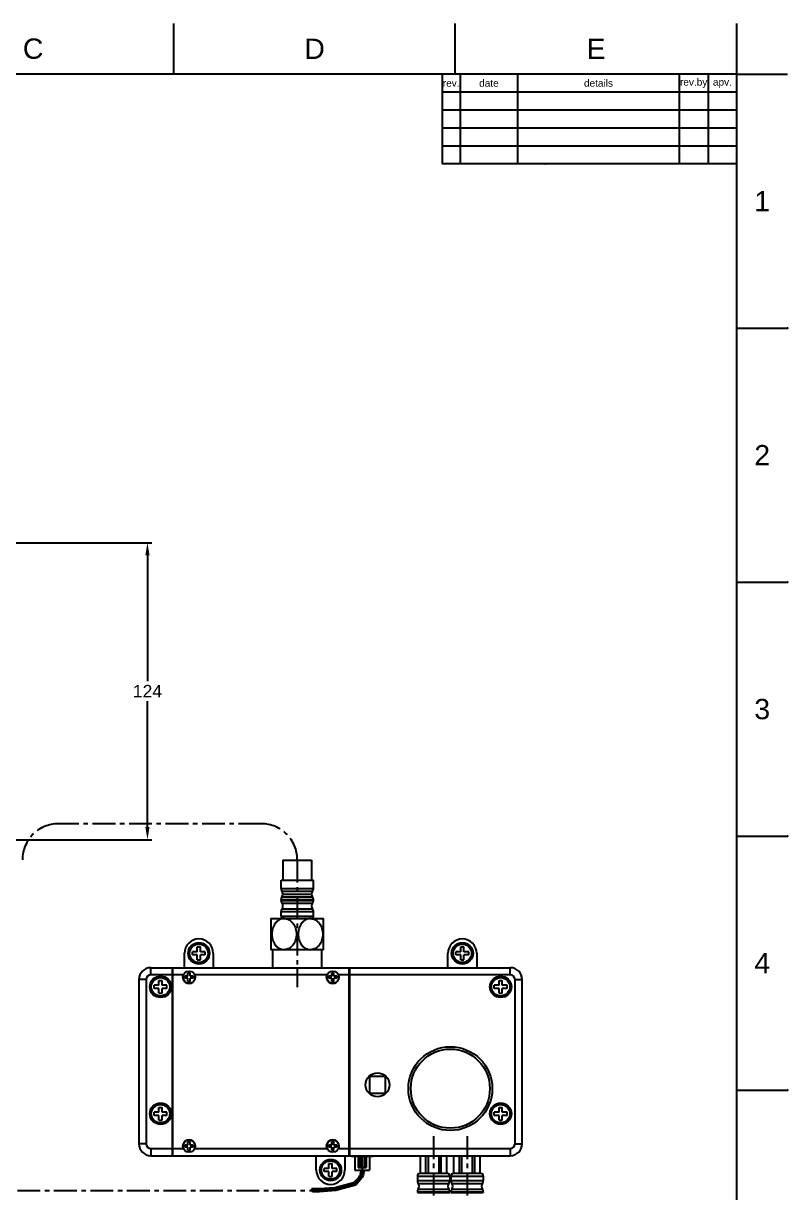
# Model space of a CAD drawing. Header units: millimetres. Extents: x 1613 to 2033, y 365 to 959.
# Drawn here: x 1820.6 to 2033.3, y 633.8 to 959.3 of the extents above; entities that cross this region are included whole.
import ezdxf

# ---------------------------------------------------------------- set-up
doc = ezdxf.new("R2010")
doc.units = ezdxf.units.MM
doc.header["$LTSCALE"] = 0.1
doc.linetypes.add('CENTERX2', pattern=[101.6, 63.5, -12.7, 12.7, -12.7])
for name, color, linetype in [('002', 7, 'Continuous'), ('02___PRT_ALL_AXES', 7, 'Continuous'), ('CENTER', 1, 'CENTERX2'), ('DIM', 3, 'Continuous'), ('FORM', 7, 'Continuous'), ('MEMBER', 7, 'Continuous'), ('TEXT', 2, 'Continuous')]:
    doc.layers.add(name, color=color, linetype=linetype)
doc.styles.get("Standard").update_dxf_attribs({"font": 'arial.ttf'})
doc.dimstyles.new('ISO-25', dxfattribs={"dimtxt": 3, "dimasz": 3, "dimexe": 1.25, "dimexo": 0.625, "dimgap": 1, "dimtad": 1, "dimtih": 1, "dimtoh": 1, "dimdec": 1, "dimlfac": 1.5, "dimdsep": 46, "dimtxsty": 'Standard', "dimcen": 2.5, "dimclrd": 3, "dimclre": 3, "dimclrt": 256, "dimadec": 0, "dimazin": 0, "dimtfac": 1, "dimtdec": 1, "dimtmove": 0, "dimatfit": 3, "dimfxl": 1, "dimarcsym": 0})

# ---------------------------------------------------------------- blocks, each defined once
blk = doc.blocks.new('*D25')
at = {"layer": 'Defpoints', "color": 0, "transparency": 16777216}
for p in [(1811.54, 814.71), (1855.08, 814.71), (1811.54, 732.04)]:
    blk.add_point(p, dxfattribs=at)
at = {"layer": 'DIM', "color": 3, "lineweight": -2, "transparency": 16777216}
for p, q in [((1812.16, 814.71), (1856.33, 814.71)), ((1855.08, 811.21), (1855.08, 776.13)), ((1855.08, 735.54), (1855.08, 770.62)), ((1812.16, 732.04), (1856.33, 732.04))]:
    blk.add_line(p, q, dxfattribs=at)
at = {"layer": 'DIM', "color": 3, "transparency": 16777216}
for points in [[(1854.5, 811.21), (1855.66, 811.21), (1855.08, 814.71)], [(1854.5, 735.54), (1855.66, 735.54), (1855.08, 732.04)]]:
    blk.add_solid(points, dxfattribs=at)
at = {"layer": 'DIM', "transparency": 16777216, "insert": (1855.08, 773.37), "char_height": 3.5, "attachment_point": 5}
blk.add_mtext('124', dxfattribs=at)

msp = doc.modelspace()

# ---------------------------------------------------------------- linework, layer by layer
for p, q in [((1862.433, 945.125), (1862.433, 959.266)), ((1940.777, 945.125), (1940.777, 959.266)), ((2019.12, 945.125), (2019.12, 959.266)), ((2019.12, 945.125), (1627.403, 945.125)), ((2019.12, 379.468), (2019.12, 945.125)), ((2019.12, 945.125), (2033.262, 945.125)), ((2019.12, 874.418), (2033.262, 874.418)), ((2019.12, 803.711), (2033.262, 803.711)), ((2019.12, 733.004), (2033.262, 733.004)), ((1892.789, 726.361), (1900.789, 726.361)), ((2019.12, 662.297), (2033.262, 662.297))]:
    msp.add_line(p, q)
at = {"color": 7, "linetype": 'Continuous'}
for p, q in [((1892.277, 718.461), (1892.277, 720.742)), ((1892.277, 720.742), (1901.301, 720.742)), ((1901.301, 718.461), (1901.301, 720.742)), ((1892.277, 718.461), (1901.301, 718.461)), ((1892.533, 717.669), (1901.045, 717.669)), ((1892.533, 716.149), (1901.045, 716.149)), ((1892.789, 716.909), (1900.789, 716.909)), ((1892.277, 715.142), (1892.277, 715.358)), ((1892.277, 715.358), (1901.301, 715.358)), ((1892.277, 715.142), (1901.301, 715.142)), ((1892.533, 714.363), (1901.045, 714.363)), ((1892.533, 712.792), (1901.045, 712.792)), ((1901.301, 715.142), (1901.301, 715.358)), ((1889.455, 710.076), (1889.455, 701.409)), ((1889.455, 710.076), (1904.122, 710.076)), ((1892.277, 710.734), (1892.277, 712.014)), ((1892.277, 712.014), (1901.301, 712.014)), ((1892.277, 710.734), (1901.301, 710.734)), ((1901.301, 710.734), (1901.301, 712.014)), ((1904.122, 701.409), (1904.122, 710.076)), ((1867.611, 699.965), (1867.611, 700.854)), ((1868.944, 700.854), (1867.611, 700.854)), ((1868.944, 699.965), (1867.611, 699.965)), ((1868.944, 700.854), (1868.944, 702.187)), ((1868.944, 702.187), (1869.833, 702.187)), ((1868.944, 698.631), (1868.944, 699.965)), ((1869.833, 700.854), (1869.833, 702.187)), ((1871.167, 700.854), (1869.833, 700.854)), ((1871.167, 699.965), (1869.833, 699.965)), ((1869.833, 698.631), (1869.833, 699.965)), ((1871.167, 699.965), (1871.167, 700.854)), ((1904.122, 701.409), (1889.455, 701.409)), ((1940.944, 699.965), (1940.944, 700.854)), ((1942.278, 700.854), (1940.944, 700.854)), ((1942.278, 699.965), (1940.944, 699.965)), ((1942.278, 700.854), (1942.278, 702.187)), ((1942.278, 702.187), (1943.167, 702.187)), ((1942.278, 698.631), (1942.278, 699.965)), ((1943.167, 700.854), (1943.167, 702.187)), ((1944.5, 700.854), (1943.167, 700.854)), ((1944.5, 699.965), (1943.167, 699.965)), ((1943.167, 698.631), (1943.167, 699.965)), ((1944.5, 699.965), (1944.5, 700.854)), ((1868.944, 698.631), (1869.833, 698.631)), ((1942.278, 698.631), (1943.167, 698.631)), ((1865.47, 693.446), (1865.47, 694.039)), ((1866.359, 694.039), (1865.47, 694.039)), ((1866.359, 693.446), (1865.47, 693.446)), ((1866.359, 694.039), (1866.359, 694.928)), ((1866.359, 694.928), (1866.952, 694.928)), ((1866.359, 692.557), (1866.359, 693.446)), ((1866.952, 694.039), (1866.952, 694.928)), ((1867.841, 694.039), (1866.952, 694.039)), ((1867.841, 693.446), (1866.952, 693.446)), ((1866.952, 692.557), (1866.952, 693.446)), ((1867.841, 693.446), (1867.841, 694.039)), ((1905.47, 693.446), (1905.47, 694.039)), ((1906.359, 694.039), (1905.47, 694.039)), ((1906.359, 693.446), (1905.47, 693.446)), ((1906.359, 694.039), (1906.359, 694.928)), ((1906.359, 694.928), (1906.952, 694.928)), ((1906.359, 692.557), (1906.359, 693.446)), ((1906.952, 694.039), (1906.952, 694.928)), ((1907.841, 694.039), (1906.952, 694.039)), ((1907.841, 693.446), (1906.952, 693.446)), ((1906.952, 692.557), (1906.952, 693.446)), ((1907.841, 693.446), (1907.841, 694.039)), ((1856.944, 690.631), (1856.944, 691.52)), ((1858.278, 691.52), (1856.944, 691.52)), ((1858.278, 690.631), (1856.944, 690.631)), ((1858.278, 691.52), (1858.278, 692.854)), ((1858.278, 692.854), (1859.167, 692.854)), ((1858.278, 689.298), (1858.278, 690.631)), ((1859.167, 691.52), (1859.167, 692.854)), ((1860.5, 691.52), (1859.167, 691.52)), ((1860.5, 690.631), (1859.167, 690.631)), ((1859.167, 689.298), (1859.167, 690.631)), ((1860.5, 690.631), (1860.5, 691.52)), ((1866.359, 692.557), (1866.952, 692.557)), ((1906.359, 692.557), (1906.952, 692.557)), ((1951.611, 690.631), (1951.611, 691.52)), ((1952.944, 691.52), (1951.611, 691.52)), ((1952.944, 690.631), (1951.611, 690.631)), ((1952.944, 691.52), (1952.944, 692.854)), ((1952.944, 692.854), (1953.833, 692.854)), ((1952.944, 689.298), (1952.944, 690.631)), ((1953.833, 691.52), (1953.833, 692.854)), ((1955.167, 691.52), (1953.833, 691.52)), ((1955.167, 690.631), (1953.833, 690.631)), ((1953.833, 689.298), (1953.833, 690.631)), ((1955.167, 690.631), (1955.167, 691.52)), ((1858.278, 689.298), (1859.167, 689.298)), ((1952.944, 689.298), (1953.833, 689.298)), ((1858.278, 656.187), (1858.278, 657.52)), ((1858.278, 657.52), (1859.167, 657.52)), ((1859.167, 656.187), (1859.167, 657.52)), ((1952.944, 656.187), (1952.944, 657.52)), ((1952.944, 657.52), (1953.833, 657.52)), ((1953.833, 656.187), (1953.833, 657.52)), ((1856.944, 655.298), (1856.944, 656.187)), ((1858.278, 656.187), (1856.944, 656.187)), ((1858.278, 655.298), (1856.944, 655.298)), ((1858.278, 653.965), (1858.278, 655.298)), ((1860.5, 656.187), (1859.167, 656.187)), ((1860.5, 655.298), (1859.167, 655.298)), ((1859.167, 653.965), (1859.167, 655.298)), ((1860.5, 655.298), (1860.5, 656.187)), ((1951.611, 655.298), (1951.611, 656.187)), ((1952.944, 656.187), (1951.611, 656.187)), ((1952.944, 655.298), (1951.611, 655.298)), ((1952.944, 653.965), (1952.944, 655.298)), ((1955.167, 656.187), (1953.833, 656.187)), ((1955.167, 655.298), (1953.833, 655.298)), ((1953.833, 653.965), (1953.833, 655.298)), ((1955.167, 655.298), (1955.167, 656.187)), ((1858.278, 653.965), (1859.167, 653.965)), ((1952.944, 653.965), (1953.833, 653.965)), ((1866.359, 647.039), (1866.359, 647.928)), ((1866.359, 647.928), (1866.952, 647.928)), ((1866.952, 647.039), (1866.952, 647.928)), ((1906.359, 647.039), (1906.359, 647.928)), ((1906.359, 647.928), (1906.952, 647.928)), ((1906.952, 647.039), (1906.952, 647.928)), ((1865.47, 646.446), (1865.47, 647.039)), ((1866.359, 647.039), (1865.47, 647.039)), ((1866.359, 646.446), (1865.47, 646.446)), ((1866.359, 645.557), (1866.359, 646.446)), ((1866.359, 645.557), (1866.952, 645.557)), ((1867.841, 647.039), (1866.952, 647.039)), ((1867.841, 646.446), (1866.952, 646.446)), ((1866.952, 645.557), (1866.952, 646.446)), ((1867.841, 646.446), (1867.841, 647.039)), ((1905.47, 646.446), (1905.47, 647.039)), ((1906.359, 647.039), (1905.47, 647.039)), ((1906.359, 646.446), (1905.47, 646.446)), ((1906.359, 645.557), (1906.359, 646.446)), ((1906.359, 645.557), (1906.952, 645.557)), ((1907.841, 647.039), (1906.952, 647.039)), ((1907.841, 646.446), (1906.952, 646.446)), ((1906.952, 645.557), (1906.952, 646.446)), ((1907.841, 646.446), (1907.841, 647.039)), ((1905.611, 640.52), (1905.611, 641.854)), ((1905.611, 641.854), (1906.5, 641.854)), ((1906.5, 640.52), (1906.5, 641.854)), ((1931.055, 639.076), (1931.055, 644.076)), ((1931.072, 639.076), (1931.072, 644.076)), ((1932.599, 639.076), (1932.599, 644.076)), ((1933.195, 644.076), (1933.195, 639.076)), ((1936.25, 639.076), (1936.25, 644.076)), ((1936.845, 639.076), (1936.845, 644.076)), ((1938.373, 639.076), (1938.373, 644.076)), ((1938.389, 639.076), (1938.389, 644.076)), ((1940.389, 639.076), (1940.389, 644.076)), ((1940.405, 639.076), (1940.405, 644.076)), ((1941.932, 639.076), (1941.932, 644.076)), ((1942.528, 644.076), (1942.528, 639.076)), ((1945.583, 639.076), (1945.583, 644.076)), ((1946.178, 639.076), (1946.178, 644.076)), ((1947.706, 639.076), (1947.706, 644.076)), ((1947.722, 639.076), (1947.722, 644.076)), ((1904.278, 639.631), (1904.278, 640.52)), ((1905.611, 640.52), (1904.278, 640.52)), ((1905.611, 639.631), (1904.278, 639.631)), ((1905.611, 638.298), (1905.611, 639.631)), ((1905.611, 638.298), (1906.5, 638.298)), ((1907.833, 640.52), (1906.5, 640.52)), ((1907.833, 639.631), (1906.5, 639.631)), ((1906.5, 638.298), (1906.5, 639.631)), ((1907.833, 639.631), (1907.833, 640.52)), ((1930.21, 638.418), (1939.234, 638.418)), ((1930.21, 638.418), (1930.21, 637.138)), ((1938.576, 639.076), (1930.868, 639.076)), ((1939.234, 638.418), (1939.234, 637.138)), ((1939.543, 638.418), (1948.568, 638.418)), ((1939.543, 638.418), (1939.543, 637.138)), ((1947.909, 639.076), (1940.201, 639.076)), ((1948.568, 638.418), (1948.568, 637.138)), ((1930.21, 637.138), (1939.234, 637.138)), ((1930.466, 636.359), (1938.978, 636.359)), ((1930.466, 634.789), (1938.978, 634.789)), ((1939.543, 637.138), (1948.568, 637.138)), ((1939.799, 636.359), (1948.311, 636.359)), ((1939.799, 634.789), (1948.311, 634.789)), ((1930.21, 634.01), (1939.234, 634.01)), ((1930.21, 634.01), (1930.21, 633.794)), ((1930.21, 633.794), (1939.234, 633.794)), ((1939.234, 634.01), (1939.234, 633.794)), ((1939.543, 634.01), (1948.568, 634.01)), ((1939.543, 634.01), (1939.543, 633.794)), ((1939.543, 633.794), (1948.568, 633.794)), ((1948.568, 634.01), (1948.568, 633.794))]:
    msp.add_line(p, q, dxfattribs=at)
for centre in [(1869.389, 700.409), (1942.722, 700.409), (1858.722, 691.076), (1953.389, 691.076), (1858.722, 655.742), (1953.389, 655.742), (1906.055, 640.076)]:
    msp.add_circle(centre, 2.978, dxfattribs=at)
for centre, radius, start, end in [((1893.608, 718.454), 1.332, 179.73072, 216.12652), ((1893.608, 715.364), 1.332, 143.87348, 180.26928), ((1891.457, 716.884), 1.332, 1.09059, 36.12652), ((1891.457, 716.935), 1.332, 323.87348, 358.90941), ((1902.121, 716.884), 1.332, 143.87348, 178.90941), ((1902.121, 716.935), 1.332, 181.09059, 216.12652), ((1899.969, 718.454), 1.332, 323.87348, 0.26928), ((1899.969, 715.364), 1.332, 359.73072, 36.12652), ((1893.608, 715.148), 1.332, 180.26928, 216.12652), ((1893.608, 712.007), 1.332, 143.87348, 179.73072), ((1891.457, 713.578), 1.332, 323.87348, 36.12652), ((1902.121, 713.578), 1.332, 143.87348, 216.12652), ((1899.969, 715.148), 1.332, 323.87348, 359.73072), ((1899.969, 712.007), 1.332, 0.26928, 36.12652), ((1892.935, 710.734), 0.658, 180, 270), ((1900.643, 710.734), 0.658, 270, 0), ((1930.868, 638.418), 0.658, 90, 180), ((1938.576, 638.418), 0.658, 0, 90), ((1940.201, 638.418), 0.658, 90, 180), ((1947.909, 638.418), 0.658, 0, 90), ((1931.542, 637.144), 1.332, 180.26928, 216.12652), ((1931.542, 634.004), 1.332, 143.87348, 179.73072), ((1929.39, 635.574), 1.332, 323.87348, 36.12652), ((1940.054, 635.574), 1.332, 143.87348, 216.12652), ((1937.902, 637.144), 1.332, 323.87348, 359.73072), ((1937.902, 634.004), 1.332, 0.26928, 36.12652), ((1940.875, 637.144), 1.332, 180.26928, 216.12652), ((1940.875, 634.004), 1.332, 143.87348, 179.73072), ((1938.724, 635.574), 1.332, 323.87348, 36.12652), ((1949.387, 635.574), 1.332, 143.87348, 216.12652), ((1947.236, 637.144), 1.332, 323.87348, 359.73072), ((1947.236, 634.004), 1.332, 0.26928, 36.12652)]:
    msp.add_arc(centre, radius, start, end, dxfattribs=at)
for points, knots in [([(1893.123, 710.076), (1892.888, 710.076), (1892.412, 710.012), (1891.74, 709.737), (1891.138, 709.304), (1890.446, 708.547), (1889.852, 707.346), (1889.614, 705.743), (1889.851, 704.14), (1890.446, 702.938), (1891.137, 702.181), (1891.74, 701.748), (1892.411, 701.473), (1892.887, 701.409), (1893.122, 701.409)], [0, 0, 0, 0, 0.0578575, 0.1166332, 0.1769599, 0.239065, 0.3675734, 0.499996, 0.6324195, 0.7609304, 0.8230371, 0.8833654, 0.9421424, 1, 1, 1, 1]), ([(1893.123, 710.076), (1893.358, 710.076), (1893.834, 710.012), (1894.505, 709.737), (1895.107, 709.304), (1895.798, 708.546), (1896.393, 707.345), (1896.63, 705.743), (1896.393, 704.14), (1895.798, 702.939), (1895.107, 702.181), (1894.504, 701.748), (1893.833, 701.473), (1893.357, 701.409), (1893.122, 701.409)], [0, 0, 0, 0, 0.0578578, 0.1166355, 0.176965, 0.2390734, 0.3675707, 0.4999716, 0.632376, 0.7608995, 0.8230233, 0.8833628, 0.9421441, 1, 1, 1, 1]), ([(1900.455, 710.076), (1900.22, 710.076), (1899.745, 710.012), (1899.073, 709.737), (1898.47, 709.304), (1897.78, 708.547), (1897.185, 707.346), (1896.948, 705.742), (1897.185, 704.139), (1897.78, 702.938), (1898.47, 702.181), (1899.073, 701.748), (1899.745, 701.473), (1900.22, 701.409), (1900.455, 701.409)], [0, 0, 0, 0, 0.0578573, 0.1166339, 0.1769616, 0.2390676, 0.3675772, 0.4999998, 0.6324224, 0.7609321, 0.8230382, 0.883366, 0.9421426, 1, 1, 1, 1]), ([(1900.467, 710.076), (1900.701, 710.075), (1901.177, 710.009), (1901.846, 709.732), (1902.447, 709.297), (1903.136, 708.539), (1903.728, 707.338), (1903.963, 705.736), (1903.725, 704.135), (1903.13, 702.936), (1902.439, 702.18), (1901.836, 701.747), (1901.166, 701.472), (1900.69, 701.409), (1900.455, 701.409)], [0, 0, 0, 0, 0.0578604, 0.1166514, 0.1769981, 0.2391225, 0.3676396, 0.5000394, 0.6324278, 0.7609296, 0.8230429, 0.8833739, 0.9421489, 1, 1, 1, 1])]:
    msp.add_open_spline(points, degree=3, knots=knots, dxfattribs=at)
for p in [(1965.777, 920.125), (2033.262, 874.418), (2033.262, 803.711), (2033.262, 733.004), (2033.262, 662.297)]:
    msp.add_point(p)
at = {"layer": '002'}
for p, q in [((1912.839, 643.809), (1912.839, 640.06)), ((1916.905, 643.809), (1912.839, 643.809)), ((1913.754, 643.597), (1913.754, 640.751)), ((1913.754, 643.597), (1914.262, 643.597)), ((1913.754, 641.361), (1914.262, 641.361)), ((1914.262, 643.809), (1914.262, 640.751)), ((1914.871, 643.809), (1914.871, 640.266)), ((1915.482, 643.809), (1915.482, 640.751)), ((1915.482, 643.597), (1915.99, 643.597)), ((1915.482, 641.361), (1915.99, 641.361)), ((1915.99, 643.597), (1915.99, 640.751)), ((1916.905, 643.809), (1916.905, 640.06)), ((1912.839, 640.06), (1916.905, 640.06)), ((1913.754, 640.751), (1915.99, 640.751)), ((1900.76, 634.825), (1901.038, 634.012)), ((1902.889, 634.825), (1900.76, 634.825)), ((1907.28, 635.133), (1902.889, 634.825)), ((1912.474, 636.513), (1907.28, 635.133)), ((1912.955, 635.857), (1907.489, 634.347)), ((1902.947, 634.014), (1901.038, 634.012)), ((1907.489, 634.347), (1902.947, 634.014))]:
    msp.add_line(p, q, dxfattribs=at)
for points in [[(1914.567, 640.06), (1914.304, 638.811), (1914.245, 638.641), (1914.187, 638.506), (1914.131, 638.397), (1913.795, 637.927), (1912.883, 636.941), (1912.786, 636.798), (1912.737, 636.76), (1912.657, 636.674), (1912.564, 636.588), (1912.474, 636.513)], [(1915.392, 640.06), (1915.08, 638.568), (1915.004, 638.348), (1914.923, 638.158), (1914.839, 637.998), (1914.414, 637.4), (1913.542, 636.464), (1913.39, 636.24), (1913.289, 636.16), (1913.232, 636.099), (1913.1, 635.976), (1912.955, 635.857)]]:
    msp.add_lwpolyline(points, dxfattribs=at)
at = {"layer": '02___PRT_ALL_AXES', "color": 7, "linetype": 'Continuous'}
for p, q in [((1892.789, 726.361), (1892.789, 720.742)), ((1900.789, 726.361), (1900.789, 720.742))]:
    msp.add_line(p, q, dxfattribs=at)
at = {"layer": 'CENTER'}
for p, q in [((1886.789, 736.469), (1830.298, 736.469)), ((1896.789, 726.469), (1896.789, 690.969)), ((1934.722, 649.488), (1934.722, 617.061)), ((1944.055, 649.488), (1944.055, 513.204)), ((1907.308, 634.727), (1902.918, 634.42)), ((1912.681, 636.157), (1907.384, 634.74)), ((1902.889, 634.418), (1900.899, 634.418))]:
    msp.add_line(p, q, dxfattribs=at)
msp.add_lwpolyline([(1795.611, 645.321), (1795.818, 644.497, 0.343698), (1808.748, 634.418), (1900.899, 634.418)], format="xyb", dxfattribs=at)
msp.add_lwpolyline([(1914.968, 639.992), (1914.692, 638.69), (1914.624, 638.494), (1914.555, 638.332), (1914.485, 638.198), (1914.045, 637.595), (1913.213, 636.703), (1913.088, 636.518), (1913.013, 636.46), (1912.944, 636.387), (1912.832, 636.282), (1912.681, 636.157)], dxfattribs=at)
for centre, start, end in [((1830.298, 726.469), 90, 180), ((1886.789, 726.469), 0, 90)]:
    msp.add_arc(centre, 10, start, end, dxfattribs=at)
at = {"layer": 'FORM'}
for p, q in [((1937.12, 945.125), (1937.12, 920.125)), ((1942.12, 945.125), (1942.12, 920.125)), ((1958.12, 945.125), (1958.12, 920.125)), ((2003.12, 945.125), (2003.12, 920.125)), ((2011.12, 945.125), (2011.12, 920.125)), ((2019.12, 940.125), (1937.12, 940.125)), ((2019.12, 935.125), (1937.12, 935.125)), ((2019.12, 930.125), (1937.12, 930.125)), ((2019.12, 925.125), (1937.12, 925.125)), ((2019.12, 920.125), (1937.12, 920.125))]:
    msp.add_line(p, q, dxfattribs=at)
at = {"layer": 'MEMBER', "color": 7, "linetype": 'Continuous'}
for p, q in [((1865.389, 696.409), (1865.389, 700.409)), ((1873.389, 700.409), (1873.389, 696.409)), ((1889.989, 696.409), (1889.989, 701.409)), ((1903.589, 696.409), (1903.589, 701.409)), ((1938.722, 696.409), (1938.722, 700.409)), ((1946.722, 700.409), (1946.722, 696.409)), ((1856.055, 694.409), (1856.055, 696.409)), ((1856.055, 696.409), (1956.055, 696.409)), ((1862.055, 694.409), (1856.055, 694.409)), ((1862.055, 644.076), (1862.055, 696.409)), ((1862.122, 644.076), (1862.122, 696.409)), ((1865.055, 694.409), (1862.122, 694.409)), ((1905.055, 694.409), (1868.255, 694.409)), ((1911.189, 694.409), (1908.255, 694.409)), ((1911.189, 644.076), (1911.189, 696.409)), ((1911.389, 644.076), (1911.389, 696.409)), ((1956.055, 694.409), (1911.389, 694.409)), ((1956.055, 694.409), (1956.055, 696.409)), ((1852.722, 693.076), (1852.722, 647.409)), ((1854.722, 693.076), (1852.722, 693.076)), ((1854.722, 693.076), (1854.722, 647.409)), ((1957.389, 693.076), (1959.389, 693.076)), ((1957.389, 647.409), (1957.389, 693.076)), ((1959.389, 647.409), (1959.389, 693.076)), ((1921.322, 666.142), (1916.855, 666.142)), ((1916.855, 666.142), (1916.855, 661.476)), ((1921.322, 661.476), (1921.322, 666.142)), ((1916.855, 661.476), (1921.322, 661.476)), ((1854.722, 647.409), (1852.722, 647.409)), ((1856.055, 646.076), (1856.055, 644.076)), ((1856.055, 646.076), (1862.055, 646.076)), ((1862.122, 646.076), (1865.055, 646.076)), ((1868.255, 646.076), (1905.055, 646.076)), ((1908.255, 646.076), (1911.189, 646.076)), ((1911.389, 646.076), (1956.055, 646.076)), ((1956.055, 646.076), (1956.055, 644.076)), ((1957.389, 647.409), (1959.389, 647.409)), ((1856.055, 644.076), (1956.055, 644.076)), ((1902.055, 640.076), (1902.055, 644.076)), ((1910.055, 644.076), (1910.055, 640.076)), ((1911.889, 644.076), (1911.889, 643.809)), ((1917.855, 643.809), (1911.889, 643.809)), ((1917.855, 644.076), (1917.855, 643.809))]:
    msp.add_line(p, q, dxfattribs=at)
for centre, radius in [((1869.389, 700.409), 2.567), ((1942.722, 700.409), 2.567), ((1858.722, 691.076), 2.567), ((1858.722, 691.076), 2.567), ((1866.655, 693.742), 1.711), ((1866.655, 693.742), 1.711), ((1906.655, 693.742), 1.711), ((1906.655, 693.742), 1.711), ((1953.389, 691.076), 2.567), ((1939.389, 662.742), 11.667), ((1939.389, 662.742), 11), ((1919.122, 663.809), 3.333), ((1858.722, 655.742), 2.567), ((1858.722, 655.742), 2.567), ((1953.389, 655.742), 2.567), ((1953.389, 655.742), 2.567), ((1866.655, 646.742), 1.711), ((1866.655, 646.742), 1.711), ((1906.655, 646.742), 1.711), ((1906.655, 646.742), 1.711), ((1906.055, 640.076), 2.567)]:
    msp.add_circle(centre, radius, dxfattribs=at)
for centre, radius, start, end in [((1869.389, 700.409), 4, 0, 180), ((1942.722, 700.409), 4, 0, 180), ((1856.055, 693.076), 3.333, 90, 180), ((1856.055, 693.076), 1.333, 90, 180), ((1866.655, 693.742), 1.733, 157.38014, 22.61986), ((1906.655, 693.742), 1.733, 157.38014, 22.61986), ((1956.055, 693.076), 3.333, 0, 90), ((1956.055, 693.076), 1.333, 0, 90), ((1866.655, 646.742), 1.733, 337.38014, 202.61986), ((1906.655, 646.742), 1.733, 337.38014, 202.61986), ((1856.055, 647.409), 3.333, 180, 270), ((1856.055, 647.409), 1.333, 180, 270), ((1956.055, 647.409), 3.333, 270, 0), ((1956.055, 647.409), 1.333, 270, 0), ((1906.055, 640.076), 4, 180, 0)]:
    msp.add_arc(centre, radius, start, end, dxfattribs=at)
for points in [[(1865.055, 694.409), (1865.1, 694.516), (1865.164, 694.616), (1865.24, 694.705)], [(1868.07, 694.705), (1868.147, 694.616), (1868.211, 694.516), (1868.255, 694.409)], [(1905.055, 694.409), (1905.1, 694.516), (1905.164, 694.616), (1905.24, 694.705)], [(1908.07, 694.705), (1908.147, 694.616), (1908.211, 694.516), (1908.255, 694.409)], [(1865.24, 645.78), (1865.164, 645.869), (1865.1, 645.969), (1865.055, 646.076)], [(1868.255, 646.076), (1868.211, 645.969), (1868.147, 645.869), (1868.07, 645.78)], [(1905.24, 645.78), (1905.164, 645.869), (1905.1, 645.969), (1905.055, 646.076)], [(1908.255, 646.076), (1908.211, 645.969), (1908.147, 645.869), (1908.07, 645.78)]]:
    msp.add_open_spline(points, degree=3, dxfattribs=at)

# ---------------------------------------------------------------- texts
at = {"char_height": 5.657, "attachment_point": 5}
for s, width, insert in [('C', 10, (1823.262, 952.196)), ('D', 10, (1901.605, 952.196)), ('E', 10, (1979.949, 952.196)), ('1', 50, (2026.191, 909.771)), ('2', 50, (2026.191, 839.064)), ('3', 50, (2026.191, 768.357)), ('4', 50, (2026.191, 697.65))]:
    msp.add_mtext_dynamic_manual_height_columns(s, width=width, gutter_width=12.5, heights=[0], dxfattribs=dict(at, insert=insert))
at = {"layer": 'TEXT', "char_height": 2, "attachment_point": 5}
for s, width, insert in [('rev.by', 8, (2007.12, 942.625)), ('rev.', 5, (1939.62, 942.625)), ('date', 16, (1950.12, 942.625)), ('details', 45, (1980.62, 942.625)), ('apv.', 8, (2015.12, 942.625))]:
    msp.add_mtext_dynamic_manual_height_columns(s, width=width, gutter_width=12.5, heights=[0], dxfattribs=dict(at, insert=insert))

# ---------------------------------------------------------------- dimensions: what is measured, and where the dimension line sits
at = {"layer": 'DIM'}
dim = msp.add_linear_dim(base=(1855.08, 814.706), p1=(1811.537, 732.039), p2=(1811.537, 814.706), angle=90, dimstyle='ISO-25', override={"dimtxt": 3.5, "dimasz": 3.5, "dimtad": 0}, dxfattribs=at)
dim.commit()
dim.dimension.update_dxf_attribs({"geometry": '*D25', "text_midpoint": (1855.08, 773.373)})

doc.saveas('drawing.dxf')
